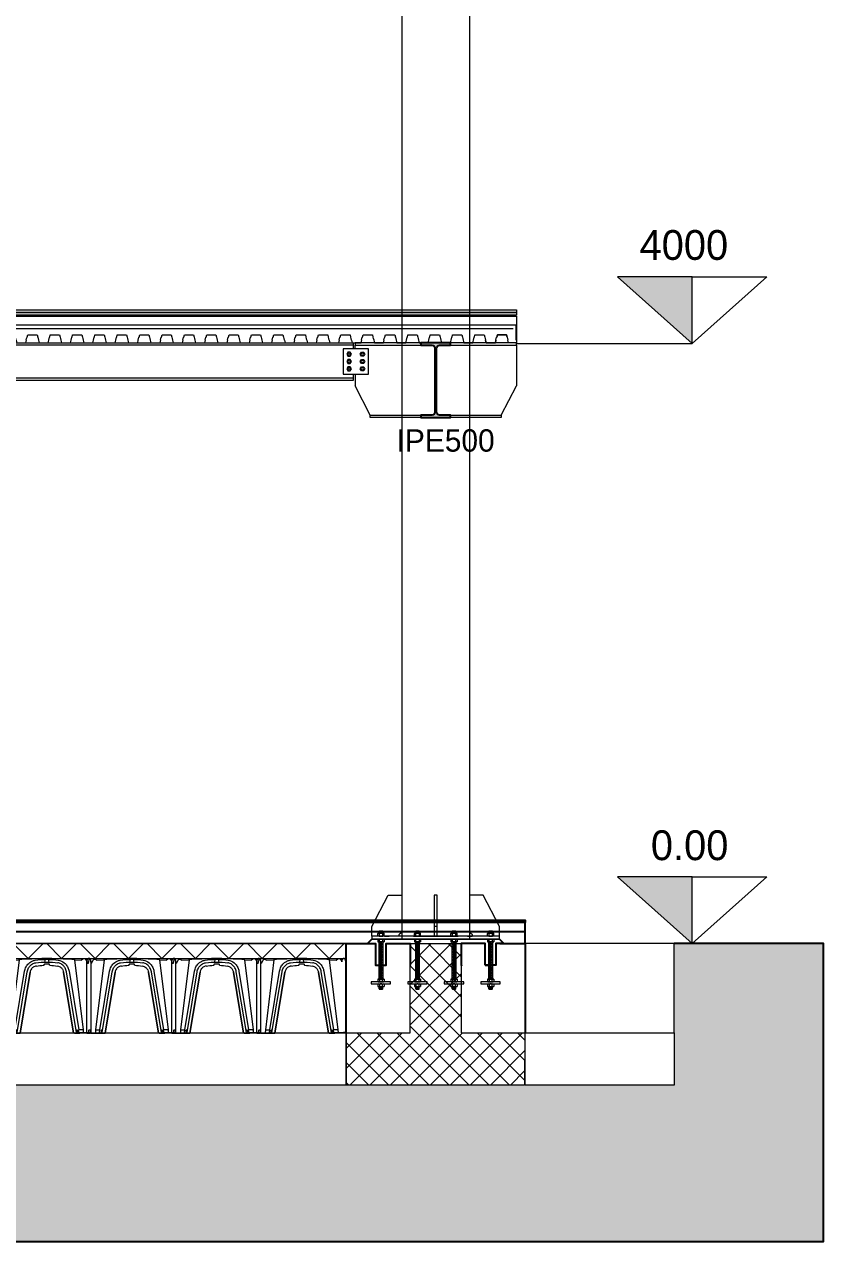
# Model space of a CAD drawing. Header units: millimetres. Extents: x -6949 to 549764, y -83146 to 127128.
# Drawn here: x 300364 to 305728, y 60513 to 68681 of the extents above; entities that cross this region are included whole.
import ezdxf

# ---------------------------------------------------------------- set-up
doc = ezdxf.new("R2010")
doc.units = ezdxf.units.MM
for name, color, linetype, lineweight in [('armatura', 1, 'Continuous', 15), ('bulloni', 5, 'Continuous', 9), ('fonda', 7, 'Continuous', 18), ('iglù', 252, 'Continuous', 9), ('Layer4', 7, 'Continuous', 15), ('piastra', 6, 'Continuous', 18), ('S-BEAM', 5, 'Continuous', 18), ('S-COLS', 7, 'Continuous', 18), ('S-FSTN', 7, 'Continuous', 18), ('S20', 7, 'Continuous', 25), ('SEZIONI acciaio - Steel sections', 7, 'Continuous', 25), ('solaio2', 7, 'Continuous', 9)]:
    doc.layers.add(name, color=color, linetype=linetype, lineweight=lineweight)
doc.layers.add('quote', color=7, linetype='Continuous', lineweight=5, true_color=0x383838)
doc.styles.get("Standard").update_dxf_attribs({"font": ''})
doc.styles.get('Standard').set_extended_font_data('Bahnschrift Light')

# ---------------------------------------------------------------- blocks, each defined once
blk = doc.blocks.new('*U422')
at = {"layer": 'bulloni'}
for p, q in [((-8.7, -0.3), (8.7, 0.7)), ((-6.7, 6.9), (6.7, 6.2)), ((-6.7, 3.2), (6.7, 3.9)), ((-8.7, -6.9), (8.7, -6)), ((-6.7, -3.5), (6.7, -2.8))]:
    blk.add_line(p, q, dxfattribs=at)
blk = doc.blocks.new('*U423')
at = {"color": 0, "linetype": 'ByBlock', "lineweight": -2, "transparency": 16777216}
for p in [(0, 227.5), (0, 210), (0, 192.5), (0, 175), (0, 157.5), (0, 140), (0, 122.5), (0, 105), (0, 87.5), (0, 70), (0, 52.5), (0, 35), (0, 17.5), (0, 0)]:
    blk.add_blockref('*U422', p, dxfattribs=at)
blk = doc.blocks.new('*U444')
at = {"layer": 'bulloni'}
for p, q in [((-8.7, -0.3), (8.7, 0.7)), ((-6.7, 6.9), (6.7, 6.2)), ((-6.7, 3.2), (6.7, 3.9)), ((-8.7, -6.9), (8.7, -6)), ((-6.7, -3.5), (6.7, -2.8))]:
    blk.add_line(p, q, dxfattribs=at)
blk = doc.blocks.new('*U417')
at = {"color": 0, "linetype": 'ByBlock', "lineweight": -2, "transparency": 16777216}
for p in [(0, 227.5), (0, 210), (0, 192.5), (0, 175), (0, 157.5), (0, 140), (0, 122.5), (0, 105), (0, 87.5), (0, 70), (0, 52.5), (0, 35), (0, 17.5), (0, 0)]:
    blk.add_blockref('*U444', p, dxfattribs=at)
blk = doc.blocks.new('*U418')
at = {"layer": 'bulloni'}
for p, q in [((-8.7, -0.3), (8.7, 0.7)), ((-6.7, 6.9), (6.7, 6.2)), ((-6.7, 3.2), (6.7, 3.9)), ((-8.7, -6.9), (8.7, -6)), ((-6.7, -3.5), (6.7, -2.8))]:
    blk.add_line(p, q, dxfattribs=at)
blk = doc.blocks.new('*U419')
at = {"color": 0, "linetype": 'ByBlock', "lineweight": -2, "transparency": 16777216}
for p in [(0, 227.5), (0, 210), (0, 192.5), (0, 175), (0, 157.5), (0, 140), (0, 122.5), (0, 105), (0, 87.5), (0, 70), (0, 52.5), (0, 35), (0, 17.5), (0, 0)]:
    blk.add_blockref('*U418', p, dxfattribs=at)
blk = doc.blocks.new('*U420')
at = {"layer": 'bulloni'}
for p, q in [((-8.7, -0.3), (8.7, 0.7)), ((-6.7, 6.9), (6.7, 6.2)), ((-6.7, 3.2), (6.7, 3.9)), ((-8.7, -6.9), (8.7, -6)), ((-6.7, -3.5), (6.7, -2.8))]:
    blk.add_line(p, q, dxfattribs=at)
blk = doc.blocks.new('*U421')
at = {"color": 0, "linetype": 'ByBlock', "lineweight": -2, "transparency": 16777216}
for p in [(0, 227.5), (0, 210), (0, 192.5), (0, 175), (0, 157.5), (0, 140), (0, 122.5), (0, 105), (0, 87.5), (0, 70), (0, 52.5), (0, 35), (0, 17.5), (0, 0)]:
    blk.add_blockref('*U420', p, dxfattribs=at)
blk = doc.blocks.new('*U434')
at = {"layer": 'bulloni'}
blk.add_lwpolyline([(-15.6, 0), (-7.8, -13.5), (7.8, -13.5), (15.6, 0), (7.8, 13.5), (-7.8, 13.5)], close=True, dxfattribs=at)
for radius in [9, 7.88]:
    blk.add_circle((0, 0), radius, dxfattribs=at)
blk = doc.blocks.new('*U435')
at = {"color": 0, "linetype": 'ByBlock', "lineweight": -2, "transparency": 16777216}
for p in [(0, 0), (0, -50), (0, -100)]:
    blk.add_blockref('*U434', p, dxfattribs=at)
blk = doc.blocks.new('*U432')
at = {"layer": 'bulloni'}
blk.add_lwpolyline([(-15.6, 0), (-7.8, -13.5), (7.8, -13.5), (15.6, 0), (7.8, 13.5), (-7.8, 13.5)], close=True, dxfattribs=at)
for radius in [9, 7.88]:
    blk.add_circle((0, 0), radius, dxfattribs=at)
blk = doc.blocks.new('*U433')
at = {"color": 0, "linetype": 'ByBlock', "lineweight": -2, "transparency": 16777216}
for p in [(0, 0), (0, -50), (0, -100)]:
    blk.add_blockref('*U432', p, dxfattribs=at)
blk = doc.blocks.new('solido h 50')
at = {"linetype": 'Continuous'}
for p, q in [((107.6, 927.3), (108.9, 933.3)), ((110.2, 934.3), (113.1, 934.3)), ((115.6, 928.1), (114.5, 933.3)), ((117.8, 931.5), (115.8, 928.1)), ((140.9, 931.9), (123.5, 790.9)), ((126.8, 930.8), (126.5, 931.3)), ((140.8, 931.6), (126.8, 930.8)), ((140.9, 931.9), (140.9, 931.9)), ((140.9, 931.9), (140.9, 931.9)), ((140.9, 931.9), (140.9, 931.9)), ((140.9, 931.9), (140.9, 931.9)), ((141.6, 932.6), (141.6, 932.6)), ((150.4, 933.4), (150.3, 933.4)), ((174.8, 934.2), (174.6, 934.2)), ((177, 934.2), (174.7, 934.2)), ((176.1, 934.2), (174.8, 934.2)), ((177, 934.2), (176.1, 934.2)), ((177.3, 934.2), (177, 934.2)), ((177.3, 934.2), (177.3, 934.2)), ((177.3, 934.2), (177.3, 934.2)), ((177.9, 934.2), (177.3, 934.2)), ((177.9, 934.2), (177.3, 934.2)), ((177.9, 934.2), (177.9, 934.2)), ((179, 934.2), (177.9, 934.2)), ((206.9, 934.3), (186.3, 934.3)), ((186.3, 934.3), (206.9, 934.3)), ((191.9, 927.2), (193, 932.3)), ((200, 934.3), (193.2, 934.3)), ((193.2, 934.3), (193.2, 934.3)), ((199.3, 933), (193.9, 933)), ((200, 934.3), (200, 934.3)), ((200.1, 932.3), (201.2, 927.2)), ((242.8, 933.4), (242.8, 933.4)), ((251.6, 932.6), (251.6, 932.6)), ((252.3, 931.9), (252.3, 931.9)), ((252.3, 931.9), (252.3, 931.9)), ((252.3, 931.9), (252.3, 931.9)), ((252.3, 931.9), (252.3, 931.9)), ((252.3, 931.9), (269.6, 790.9)), ((267.8, 930.7), (252.3, 931.6)), ((278, 924.7), (279.6, 932.3)), ((280.5, 933), (281.9, 933)), ((282.8, 932.3), (284.5, 924.3)), ((107.6, 927.3), (107.6, 927.3)), ((107.6, 927.2), (107.6, 927.3)), ((107.6, 927.2), (107.6, 927.2)), ((107.6, 925.6), (107.6, 927.2)), ((107.6, 785.4), (107.6, 907.8)), ((151.9, 908.6), (132.4, 790.9)), ((136.8, 785.3), (157.1, 907.8)), ((163, 906.8), (142.7, 784.3)), ((142.7, 784.3), (163, 906.8)), ((151.9, 908.6), (151.9, 908.6)), ((163, 906.8), (163, 906.8)), ((163, 906.8), (163, 906.8)), ((190.6, 920.7), (190.6, 920.7)), ((190.6, 920.7), (190.7, 920.7)), ((190.6, 920.7), (190.7, 920.7)), ((190.6, 920.7), (190.6, 920.7)), ((191.4, 921.8), (191.3, 921.3)), ((191.3, 921.3), (191.3, 921.3)), ((191.3, 921.3), (191.3, 921.3)), ((191.6, 922.7), (191.4, 921.9)), ((191.4, 921.9), (191.4, 921.8)), ((191.6, 922.9), (191.6, 922.9)), ((191.6, 922.9), (191.6, 922.7)), ((191.6, 922.9), (191.6, 922.9)), ((192.2, 923.6), (192.2, 923.6)), ((201.5, 922.9), (201.5, 922.9)), ((201.6, 922.7), (201.5, 922.9)), ((201.5, 922.9), (201.5, 922.9)), ((201.7, 921.9), (201.6, 922.7)), ((201.8, 921.6), (201.7, 921.9)), ((201.9, 921.3), (201.8, 921.6)), ((201.9, 921.3), (201.9, 921.3)), ((201.9, 921.3), (201.9, 921.3)), ((202.5, 920.7), (202.6, 920.7)), ((202.6, 920.7), (202.9, 920.7)), ((202.9, 920.7), (202.6, 920.7)), ((230.2, 906.8), (230.2, 906.8)), ((250.4, 784.3), (230.2, 906.8)), ((230.2, 906.8), (230.2, 906.8)), ((230.2, 906.8), (250.4, 784.3)), ((256.3, 785.3), (236, 907.8)), ((241.2, 908.6), (241.2, 908.6)), ((260.7, 790.9), (241.2, 908.6)), ((277.7, 924.7), (274.2, 930.9)), ((277.7, 924.7), (277.7, 924.7)), ((278, 924.7), (278, 924.7)), ((278, 924.7), (278, 924.7)), ((278, 924.7), (278, 924.7)), ((284.5, 924.3), (284.5, 924.4)), ((284.5, 924.4), (284.5, 924.4)), ((286.3, 927.1), (284.7, 924.3)), ((284.8, 924.3), (284.7, 924.3)), ((287.1, 927.3), (286.6, 927.3)), ((287.1, 927.3), (287.1, 927.3)), ((287.1, 784.3), (287.1, 927.3)), ((107.6, 785.4), (108.2, 785.4)), ((107.6, 784.9), (107.6, 785.4)), ((108.2, 784.9), (107.6, 784.9)), ((107.6, 784.9), (107.6, 784.9)), ((108.2, 785.4), (108.6, 785.4)), ((108.5, 784.9), (108.2, 784.9)), ((108.5, 784.9), (109.7, 784.9)), ((109.8, 785.4), (108.6, 785.4)), ((112.7, 784.9), (109.7, 784.9)), ((109.8, 785.4), (112.2, 785.4)), ((113.5, 785.4), (112.2, 785.4)), ((113.9, 784.9), (112.7, 784.9)), ((112.8, 784.3), (112.7, 784.9)), ((112.8, 784.3), (114, 784.3)), ((114, 785.4), (113.5, 785.4)), ((113.9, 784.9), (130.1, 784.9)), ((114, 784.3), (113.9, 784.9)), ((123.5, 785.4), (114, 785.4)), ((114, 784.3), (130.1, 784.3)), ((123.5, 790.9), (123.4, 784.9)), ((124.4, 790.9), (123.5, 790.9)), ((124.4, 790.9), (132.5, 790.9)), ((130.1, 784.9), (136.4, 784.9)), ((136.8, 784.3), (130.1, 784.3)), ((131.5, 785.3), (132.5, 790.9)), ((135.3, 790.1), (134.9, 785)), ((137.3, 790.9), (136.2, 790.9)), ((136.8, 785.1), (136.8, 784.3)), ((141.1, 784.3), (136.8, 784.3)), ((141.1, 784.3), (142.7, 784.3)), ((252.1, 784.3), (250.4, 784.3)), ((256.5, 784.3), (252.1, 784.3)), ((255.9, 790.9), (256.9, 790.9)), ((256.3, 785.3), (256.4, 784.9)), ((256.8, 784.9), (256.4, 784.9)), ((256.4, 784.9), (256.5, 784.3)), ((256.5, 784.3), (256.9, 784.3)), ((287.1, 784.9), (256.8, 784.9)), ((256.8, 784.9), (256.8, 784.9)), ((256.9, 784.3), (256.9, 784.3)), ((263.1, 784.3), (256.9, 784.3)), ((258.3, 785), (257.8, 790.1)), ((268.7, 790.9), (260.7, 790.9)), ((261.6, 785.3), (260.7, 790.9)), ((279.3, 784.3), (263.1, 784.3)), ((268.7, 790.9), (269.6, 790.9)), ((269.6, 790.9), (269.7, 784.9)), ((279.3, 784.3), (280.5, 784.3)), ((279.9, 790.1), (279.5, 785)), ((286.7, 784.3), (280.5, 784.3)), ((281.8, 790.9), (280.8, 790.9)), ((283.2, 785), (282.7, 790.1)), ((287.1, 784.3), (286.7, 784.3))]:
    blk.add_line(p, q, dxfattribs=at)
for points in [[(173.4, 931, 0.136663), (161.4, 925.6, 0.075513), (156.2, 919.8, 0.069948), (152.9, 912.6, 0.0344), (151.9, 908.6)], [(157.1, 907.8, -0.089518), (159.9, 915.6, -0.08462), (164.5, 921.1, -0.102034), (171.3, 925, -0.039458), (174.2, 925.6)], [(175.1, 919.3, 0.133193), (168.5, 916.4, 0.106303), (164.5, 911.4, 0.076859), (163, 906.8)], [(191.6, 922.9, -0.162784), (192, 923.5, -0.095787), (192.2, 923.6)], [(201, 923.6, -0.128744), (201.2, 923.4, -0.135765), (201.5, 922.9)], [(218, 919.3, -0.115244), (223.8, 917, -0.089496), (227.6, 913.3, -0.111107), (230.2, 906.8)], [(236, 907.8, 0.089518), (233.3, 915.6, 0.08462), (228.7, 921.1, 0.102034), (221.9, 925, 0.039458), (219, 925.6)], [(241.2, 908.6, 0.07966), (238.3, 917.5, 0.08148), (233.1, 924.4, 0.113923), (223.6, 930.1, 0.040821), (219.8, 931)]]:
    blk.add_lwpolyline(points, format="xyb", dxfattribs=at)
for centre, radius, start, end in [((110.2, 933), 1.35, 90, 168), ((113.1, 933), 1.35, 12, 90), ((122.1, 929.1), 4.95, 27, 150), ((141.6, 931.9), 0.75, 91.9179, 173.9883), ((141.6, 931.8), 0.75, 91.9181, 173.9882), ((167.2, 680.5), 253.4, 91.6199, 95.8125), ((188.6, 116.1), 818.2, 90.9842, 92.0008), ((196.6, 773.8), 158.8, 91.2231, 98.3969), ((196.6, -692.2), 1626.5, 90.3633, 90.6196), ((186.3, 932.8), 1.5, 90, 90.3633), ((193.2, 933), 1.35, 90, 98.8655), ((193.9, 932.1), 0.9, 90, 168), ((199.3, 932.1), 0.9, 12, 90), ((200, 933), 1.35, 81.1345, 90), ((196.6, 773.8), 158.8, 81.6031, 88.7768), ((203.8, 90.8), 843.5, 88.01, 89.7898), ((225.9, 680.5), 253.4, 84.1906, 88.3832), ((251.6, 931.9), 0.75, 6.0149, 88.0851), ((251.6, 931.9), 0.75, 6.0148, 88.0852), ((271, 929.1), 3.6, 30, 152.9143), ((280.5, 932.1), 0.9, 90, 168), ((281.9, 932.1), 0.9, 12, 90), ((-10694, 899.6), 10801.6, 0.04323, 0.13798), ((108.2, 906.6), 1.17, 78.7223, 91.1428), ((115.7, 928.1), 0.159, 213.856, 328.0392), ((196.6, 773.8), 153.4, 89.9999, 98.3968), ((196.6, 773.8), 147, 92.3342, 98.3969), ((196.6, 773.8), 147, 92.3339, 98.3969), ((190.6, 921.5), 0.75, 276.8301, 347.6969), ((190.6, 921.5), 0.75, 276.7973, 347.7432), ((196.3, 767.4), 156.2, 89.9081, 91.5201), ((196.6, 773.8), 153.4, 81.6032, 90.0001), ((196.8, 763.3), 160.4, 88.5128, 90.0819), ((202.6, 921.5), 0.75, 192.2309, 262.2068), ((202.6, 921.5), 0.751, 192.2044, 262.2384), ((196.6, 773.8), 147, 81.6031, 87.5469), ((196.6, 773.8), 147, 81.6031, 87.5469), ((277.8, 924.8), 0.15, 213.9796, 339.3171), ((284.6, 924.4), 0.15, 200.4704, 330.0115), ((284.6, 924.4), 0.15, 192.0138, 329.9989), ((286.6, 927), 0.3, 90.0075, 149.9931), ((131.1, 785.3), 0.452, 269.7718, 350.4703), ((134.8, 785), 0.15, 270, 355), ((136.2, 790), 0.9, 90, 175), ((136.4, 785.3), 0.45, 270, 324.2654), ((136.4, 785.3), 0.45, 324.2654, 350.6), ((137.3, 790), 0.9, 56.716, 90), ((255.9, 790), 0.9, 90, 123.284), ((256.9, 790), 0.9, 5, 90), ((258.4, 785), 0.15, 185, 270), ((262.1, 785.3), 0.452, 189.5297, 270.2282), ((279.3, 785), 0.15, 270, 355), ((280.8, 790), 0.9, 90, 175), ((281.8, 790), 0.9, 5, 90), ((283.3, 785), 0.15, 185, 270)]:
    blk.add_arc(centre, radius, start, end, dxfattribs=at)
blk = doc.blocks.new('*U485')
at = {"layer": 'iglù', "linetype": 'Continuous', "xscale": -3.333639676299367, "yscale": 3.333639676299367, "zscale": 3.333639676299367}
blk.add_blockref('solido h 50', (658, -2864.7), dxfattribs=at)
blk = doc.blocks.new('*U486')
at = {"layer": 'S-BEAM', "color": 0, "linetype": 'ByBlock', "lineweight": -2, "transparency": 16777216}
for p in [(0, 0), (570, 0), (1140, 0), (1710, 0), (2280, 0), (2850, 0), (3420, 0), (3990, 0), (4560, 0), (5130, 0), (5700, 0)]:
    blk.add_blockref('*U485', p, dxfattribs=at)
blk = doc.blocks.new('*U487')
at = {"layer": 'Layer4'}
for points in [[(-109.7, 11.3), (-105.8, 27.5), (-44.2, 27.5), (-40.3, 11.3)], [(-35.1, -10), (-33.5, -8.6), (-35.8, 1.1), (-38.2, 10.8), (-40.3, 11.3)], [(35.1, -10), (33.5, -8.6), (35.8, 1.1), (38.2, 10.8), (40.3, 11.3)], [(40.3, 11.3), (44.2, 27.5), (105.8, 27.5), (109.7, 11.3)], [(-35.1, -10), (-30.7, -27.5), (30.7, -27.5), (35.1, -10)]]:
    blk.add_lwpolyline(points, dxfattribs=at)
blk = doc.blocks.new('*U488')
at = {"layer": 'fonda', "color": 0, "linetype": 'ByBlock', "lineweight": -2, "transparency": 16777216}
for p in [(34500, 0), (34650, 0), (34800, 0), (34950, 0), (35100, 0), (35250, 0), (35400, 0), (35550, 0), (35700, 0), (35850, 0), (36000, 0), (36150, 0), (36300, 0), (36450, 0), (36600, 0), (36750, 0), (36900, 0), (37050, 0), (37200, 0), (37350, 0), (37500, 0), (37650, 0)]:
    blk.add_blockref('*U487', p, dxfattribs=at)
blk = doc.blocks.new('*U1689')
at = {"layer": 'quote', "true_color": 0xc7c8ca}
h = blk.add_hatch(color=9, dxfattribs=at)
h.dxf.hatch_style = 1
h.paths.add_polyline_path([(100, 500), (38.5, 500), (-100, 500), (-100, 484), (-26.1, 484, -0.414214), (-5.1, 463), (-5.1, 37, -0.414214), (-26.1, 16), (-100, 16), (-100, 0), (100, 0), (100, 16), (26.1, 16, -0.414214), (5.1, 37), (5.1, 463, -0.414214), (26.1, 484), (100, 484)])
blk = doc.blocks.new('*U1690')
at = {"layer": 'quote', "color": 0, "linetype": 'ByBlock', "lineweight": -2, "transparency": 16777216}
blk.add_blockref('*U1689', (37500, -8000), dxfattribs=at)

msp = doc.modelspace()

# ---------------------------------------------------------------- hatches: boundary and pattern name
h = msp.add_hatch()
h.set_pattern_fill('EARTH', color=23, scale=41, angle=57)
h.set_pattern_definition([(57, (49914.32, -0.46), (-76.5511, 360.14466), [260.35, -260.35]), (57, (49832.44, 52.71), (-76.5511, 360.14466), [260.35, -260.35]), (57, (49750.56, 105.9), (-76.5511, 360.14466), [260.35, -260.35]), (147, (49741, 150.9), (-360.14466, -76.5511), [260.35, -260.35]), (147, (49794.17, 232.79), (-360.14466, -76.5511), [260.35, -260.35]), (147, (49847.34, 314.67), (-360.14466, -76.5511), [260.35, -260.35])])
h.paths.add_polyline_path([(305727.8, 62512.5), (304724.8, 62512.5), (304724.8, 61563), (264024.8, 61563), (264024.8, 62513), (263024.8, 62513), (263024.8, 60513), (301224.8, 60513), (305727.8, 60513)])
at = {"layer": 'fonda'}
h = msp.add_hatch(dxfattribs=at)
h.set_pattern_fill('ANSI37', color=256, scale=30)
h.paths.add_polyline_path([(302953.9, 61913.5), (302524.8, 61913.5), (302524.8, 61913), (302524.8, 61563.4), (303720.9, 61563.4), (303721.9, 61913.3), (303295.7, 61914.4), (303295.7, 62512.9), (302953.9, 62512.9)])
at = {"layer": 'quote', "true_color": 0xc7c8ca}
h = msp.add_hatch(color=9, dxfattribs=at)
h.dxf.hatch_style = 1
h.paths.add_polyline_path([(304845.6, 66987.5), (304345.6, 66987.5), (304845.6, 66540.2)])
h = msp.add_hatch(color=9, dxfattribs=at)
h.dxf.hatch_style = 1
h.paths.add_polyline_path([(304845.6, 62959.8), (304345.6, 62959.8), (304845.6, 62512.5)])
at = {"layer": 'S-BEAM', "true_color": 0xc7c8ca}
h = msp.add_hatch(dxfattribs=at)
h.set_pattern_fill('ANSI37', color=9, scale=50)
h.paths.add_polyline_path([(302523.3, 62512.9), (296223.3, 62512.8), (296223.3, 62412.8), (302523.3, 62412.9)])

# ---------------------------------------------------------------- linework, layer by layer
at = {"color": 0, "lineweight": 9}
for points in [[(265083.8, 66764.8), (303665.8, 66764.8), (303665.8, 66748.4), (265083.8, 66748.4)], [(265083.8, 66748.4), (303665.8, 66748.4), (303665.8, 66728.4), (265083.8, 66728.4)]]:
    msp.add_lwpolyline(points, close=True, dxfattribs=at)
msp.add_lwpolyline([(265083.8, 66663.4), (265083.8, 66723.4), (303665.8, 66723.4), (303665.8, 66663.4), (265083.8, 66663.4)], dxfattribs=at)
for points in [[(303665.8, 66561), (303665.8, 66663.4)], [(303724.8, 62513), (303724.8, 62669.8)], [(265024.8, 62513.4), (265024.8, 62593.4), (303724.8, 62593.4)], [(264024.8, 62513), (263024.8, 62513), (263024.8, 60513), (301224.8, 60513), (305727.8, 60513), (305727.8, 62512.5), (304724.8, 62512.5)], [(302524.8, 61913.5), (302524.8, 62513), (302694.8, 62513)], [(302770.1, 62369), (302792.8, 62369), (302792.8, 62513)], [(303554.8, 62513), (303724.8, 62513), (303724.4, 61913.3)]]:
    msp.add_lwpolyline(points)
msp.add_lwpolyline([(265024.8, 62669.8), (303724.8, 62669.8), (303724.8, 62653.4), (265024.8, 62653.4)], close=True)
at = {"layer": 'armatura'}
msp.add_lwpolyline([(265113.8, 66640.4), (303644.1, 66640.4)], dxfattribs=at)
at = {"layer": 'bulloni'}
for p, q in [((302738.6, 62583), (302736.1, 62581.3)), ((302736.1, 62565.6), (302736.1, 62581.3)), ((302738.6, 62583), (302775.2, 62583)), ((302744.9, 62598.3), (302746.2, 62599.6)), ((302744.9, 62598.3), (302744.9, 62583)), ((302744.9, 62598.3), (302768.9, 62598.3)), ((302746.2, 62599.6), (302767.6, 62599.6)), ((302746.5, 62565.6), (302746.5, 62581.3)), ((302765.6, 62592.2), (302748.2, 62591.2)), ((302765.6, 62585.5), (302748.2, 62584.6)), ((302763.6, 62595.4), (302750.2, 62594.7)), ((302763.6, 62588.7), (302750.2, 62588)), ((302767.3, 62581.3), (302767.3, 62565.6)), ((302767.6, 62599.6), (302768.9, 62598.3)), ((302768.9, 62598.3), (302768.9, 62583)), ((302775.2, 62583), (302777.7, 62581.3)), ((302777.7, 62565.6), (302777.7, 62581.3)), ((302983.9, 62583), (302981.4, 62581.3)), ((302981.4, 62565.6), (302981.4, 62581.3)), ((302983.9, 62583), (303020.5, 62583)), ((302990.2, 62598.3), (302991.5, 62599.6)), ((302990.2, 62598.3), (302990.2, 62583)), ((302990.2, 62598.3), (303014.2, 62598.3)), ((302991.5, 62599.6), (303012.9, 62599.6)), ((302991.8, 62565.6), (302991.8, 62581.3)), ((303010.9, 62592.2), (302993.5, 62591.2)), ((303010.9, 62585.5), (302993.5, 62584.6)), ((303008.9, 62595.4), (302995.5, 62594.7)), ((303008.9, 62588.7), (302995.5, 62588)), ((303012.6, 62581.3), (303012.6, 62565.6)), ((303012.9, 62599.6), (303014.2, 62598.3)), ((303014.2, 62598.3), (303014.2, 62583)), ((303020.5, 62583), (303023, 62581.3)), ((303023, 62565.6), (303023, 62581.3)), ((303229.2, 62583), (303226.7, 62581.3)), ((303226.7, 62565.6), (303226.7, 62581.3)), ((303229.2, 62583), (303265.8, 62583)), ((303235.5, 62598.3), (303236.8, 62599.6)), ((303235.5, 62598.3), (303235.5, 62583)), ((303235.5, 62598.3), (303259.5, 62598.3)), ((303236.8, 62599.6), (303258.2, 62599.6)), ((303237.1, 62565.6), (303237.1, 62581.3)), ((303256.2, 62592.2), (303238.8, 62591.2)), ((303256.2, 62585.5), (303238.8, 62584.6)), ((303254.2, 62595.4), (303240.8, 62594.7)), ((303254.2, 62588.7), (303240.8, 62588)), ((303257.9, 62581.3), (303257.9, 62565.6)), ((303258.2, 62599.6), (303259.5, 62598.3)), ((303259.5, 62598.3), (303259.5, 62583)), ((303265.8, 62583), (303268.3, 62581.3)), ((303268.3, 62565.6), (303268.3, 62581.3)), ((303474.5, 62583), (303472, 62581.3)), ((303472, 62565.6), (303472, 62581.3)), ((303474.5, 62583), (303511.1, 62583)), ((303480.8, 62598.3), (303482.1, 62599.6)), ((303480.8, 62598.3), (303480.8, 62583)), ((303480.8, 62598.3), (303504.8, 62598.3)), ((303482.1, 62599.6), (303503.5, 62599.6)), ((303482.4, 62565.6), (303482.4, 62581.3)), ((303501.5, 62592.2), (303484.1, 62591.2)), ((303501.5, 62585.5), (303484.1, 62584.6)), ((303499.5, 62595.4), (303486.1, 62594.7)), ((303499.5, 62588.7), (303486.1, 62588)), ((303503.2, 62581.3), (303503.2, 62565.6)), ((303503.5, 62599.6), (303504.8, 62598.3)), ((303504.8, 62598.3), (303504.8, 62583)), ((303511.1, 62583), (303513.6, 62581.3)), ((303513.6, 62565.6), (303513.6, 62581.3)), ((302738.6, 62564), (302736.1, 62565.6)), ((302738.6, 62543), (302736.1, 62541.3)), ((302736.1, 62541.3), (302736.1, 62525.6)), ((302738.6, 62524), (302736.1, 62525.6)), ((302738.6, 62564), (302775.2, 62564)), ((302775.2, 62543), (302738.6, 62543)), ((302775.2, 62524), (302738.6, 62524)), ((302744.9, 62563), (302768.9, 62563)), ((302744.9, 62275), (302744.9, 62524)), ((302746.5, 62525.6), (302746.5, 62541.3)), ((302767.3, 62541.3), (302767.3, 62525.6)), ((302768.9, 62524), (302768.9, 62275)), ((302775.2, 62564), (302777.7, 62565.6)), ((302775.2, 62543), (302777.7, 62541.3)), ((302775.2, 62524), (302777.7, 62525.6)), ((302777.7, 62541.3), (302777.7, 62525.6)), ((302983.9, 62564), (302981.4, 62565.6)), ((302983.9, 62543), (302981.4, 62541.3)), ((302981.4, 62541.3), (302981.4, 62525.6)), ((302983.9, 62524), (302981.4, 62525.6)), ((302983.9, 62564), (303020.5, 62564)), ((303020.5, 62543), (302983.9, 62543)), ((303020.5, 62524), (302983.9, 62524)), ((302990.2, 62563), (303014.2, 62563)), ((302990.2, 62275), (302990.2, 62524)), ((302991.8, 62525.6), (302991.8, 62541.3)), ((303012.6, 62541.3), (303012.6, 62525.6)), ((303014.2, 62524), (303014.2, 62275)), ((303020.5, 62564), (303023, 62565.6)), ((303020.5, 62543), (303023, 62541.3)), ((303020.5, 62524), (303023, 62525.6)), ((303023, 62541.3), (303023, 62525.6)), ((303229.2, 62564), (303226.7, 62565.6)), ((303229.2, 62543), (303226.7, 62541.3)), ((303226.7, 62541.3), (303226.7, 62525.6)), ((303229.2, 62524), (303226.7, 62525.6)), ((303229.2, 62564), (303265.8, 62564)), ((303265.8, 62543), (303229.2, 62543)), ((303265.8, 62524), (303229.2, 62524)), ((303235.5, 62563), (303259.5, 62563)), ((303235.5, 62275), (303235.5, 62524)), ((303237.1, 62525.6), (303237.1, 62541.3)), ((303257.9, 62541.3), (303257.9, 62525.6)), ((303259.5, 62524), (303259.5, 62275)), ((303265.8, 62564), (303268.3, 62565.6)), ((303265.8, 62543), (303268.3, 62541.3)), ((303265.8, 62524), (303268.3, 62525.6)), ((303268.3, 62541.3), (303268.3, 62525.6)), ((303474.5, 62564), (303472, 62565.6)), ((303474.5, 62543), (303472, 62541.3)), ((303472, 62541.3), (303472, 62525.6)), ((303474.5, 62524), (303472, 62525.6)), ((303474.5, 62564), (303511.1, 62564)), ((303511.1, 62543), (303474.5, 62543)), ((303511.1, 62524), (303474.5, 62524)), ((303480.8, 62563), (303504.8, 62563)), ((303480.8, 62275), (303480.8, 62524)), ((303482.4, 62525.6), (303482.4, 62541.3)), ((303503.2, 62541.3), (303503.2, 62525.6)), ((303504.8, 62524), (303504.8, 62275)), ((303511.1, 62564), (303513.6, 62565.6)), ((303511.1, 62543), (303513.6, 62541.3)), ((303511.1, 62524), (303513.6, 62525.6)), ((303513.6, 62541.3), (303513.6, 62525.6)), ((302738.6, 62275), (302736.1, 62273.3)), ((302736.1, 62273.3), (302736.1, 62257.6)), ((302738.6, 62256), (302736.1, 62257.6)), ((302738.6, 62243), (302736.1, 62241.3)), ((302736.1, 62241.3), (302736.1, 62225.6)), ((302738.6, 62275), (302775.2, 62275)), ((302738.6, 62256), (302775.2, 62256)), ((302738.6, 62243), (302775.2, 62243)), ((302746.5, 62273.3), (302746.5, 62257.6)), ((302746.5, 62241.3), (302746.5, 62225.6)), ((302767.3, 62257.6), (302767.3, 62273.3)), ((302767.3, 62225.6), (302767.3, 62241.3)), ((302775.2, 62275), (302777.7, 62273.3)), ((302775.2, 62256), (302777.7, 62257.6)), ((302775.2, 62243), (302777.7, 62241.3)), ((302777.7, 62273.3), (302777.7, 62257.6)), ((302777.7, 62241.3), (302777.7, 62225.6)), ((302983.9, 62275), (302981.4, 62273.3)), ((302981.4, 62273.3), (302981.4, 62257.6)), ((302983.9, 62256), (302981.4, 62257.6)), ((302983.9, 62243), (302981.4, 62241.3)), ((302981.4, 62241.3), (302981.4, 62225.6)), ((302983.9, 62275), (303020.5, 62275)), ((302983.9, 62256), (303020.5, 62256)), ((302983.9, 62243), (303020.5, 62243)), ((302991.8, 62273.3), (302991.8, 62257.6)), ((302991.8, 62241.3), (302991.8, 62225.6)), ((303012.6, 62257.6), (303012.6, 62273.3)), ((303012.6, 62225.6), (303012.6, 62241.3)), ((303020.5, 62275), (303023, 62273.3)), ((303020.5, 62256), (303023, 62257.6)), ((303020.5, 62243), (303023, 62241.3)), ((303023, 62273.3), (303023, 62257.6)), ((303023, 62241.3), (303023, 62225.6)), ((303229.2, 62275), (303226.7, 62273.3)), ((303226.7, 62273.3), (303226.7, 62257.6)), ((303229.2, 62256), (303226.7, 62257.6)), ((303229.2, 62243), (303226.7, 62241.3)), ((303226.7, 62241.3), (303226.7, 62225.6)), ((303229.2, 62275), (303265.8, 62275)), ((303229.2, 62256), (303265.8, 62256)), ((303229.2, 62243), (303265.8, 62243)), ((303237.1, 62273.3), (303237.1, 62257.6)), ((303237.1, 62241.3), (303237.1, 62225.6)), ((303257.9, 62257.6), (303257.9, 62273.3)), ((303257.9, 62225.6), (303257.9, 62241.3)), ((303265.8, 62275), (303268.3, 62273.3)), ((303265.8, 62256), (303268.3, 62257.6)), ((303265.8, 62243), (303268.3, 62241.3)), ((303268.3, 62273.3), (303268.3, 62257.6)), ((303268.3, 62241.3), (303268.3, 62225.6)), ((303474.5, 62275), (303472, 62273.3)), ((303472, 62273.3), (303472, 62257.6)), ((303474.5, 62256), (303472, 62257.6)), ((303474.5, 62243), (303472, 62241.3)), ((303472, 62241.3), (303472, 62225.6)), ((303474.5, 62275), (303511.1, 62275)), ((303474.5, 62256), (303511.1, 62256)), ((303474.5, 62243), (303511.1, 62243)), ((303482.4, 62273.3), (303482.4, 62257.6)), ((303482.4, 62241.3), (303482.4, 62225.6)), ((303503.2, 62257.6), (303503.2, 62273.3)), ((303503.2, 62225.6), (303503.2, 62241.3)), ((303511.1, 62275), (303513.6, 62273.3)), ((303511.1, 62256), (303513.6, 62257.6)), ((303511.1, 62243), (303513.6, 62241.3)), ((303513.6, 62273.3), (303513.6, 62257.6)), ((303513.6, 62241.3), (303513.6, 62225.6)), ((302738.6, 62224), (302736.1, 62225.6)), ((302738.6, 62224), (302775.2, 62224)), ((302744.9, 62208.6), (302744.9, 62224)), ((302744.9, 62208.6), (302746.2, 62207.3)), ((302744.9, 62208.6), (302768.9, 62208.6)), ((302746.2, 62207.3), (302767.6, 62207.3)), ((302765.6, 62221.4), (302748.2, 62222.4)), ((302765.6, 62214.7), (302748.2, 62215.7)), ((302763.6, 62218.2), (302750.2, 62218.9)), ((302763.6, 62211.5), (302750.2, 62212.3)), ((302767.6, 62207.3), (302768.9, 62208.6)), ((302768.9, 62208.6), (302768.9, 62224)), ((302775.2, 62224), (302777.7, 62225.6)), ((302983.9, 62224), (302981.4, 62225.6)), ((302983.9, 62224), (303020.5, 62224)), ((302990.2, 62208.6), (302990.2, 62224)), ((302990.2, 62208.6), (302991.5, 62207.3)), ((302990.2, 62208.6), (303014.2, 62208.6)), ((302991.5, 62207.3), (303012.9, 62207.3)), ((303010.9, 62221.4), (302993.5, 62222.4)), ((303010.9, 62214.7), (302993.5, 62215.7)), ((303008.9, 62218.2), (302995.5, 62218.9)), ((303008.9, 62211.5), (302995.5, 62212.3)), ((303012.9, 62207.3), (303014.2, 62208.6)), ((303014.2, 62208.6), (303014.2, 62224)), ((303020.5, 62224), (303023, 62225.6)), ((303229.2, 62224), (303226.7, 62225.6)), ((303229.2, 62224), (303265.8, 62224)), ((303235.5, 62208.6), (303235.5, 62224)), ((303235.5, 62208.6), (303236.8, 62207.3)), ((303235.5, 62208.6), (303259.5, 62208.6)), ((303236.8, 62207.3), (303258.2, 62207.3)), ((303256.2, 62221.4), (303238.8, 62222.4)), ((303256.2, 62214.7), (303238.8, 62215.7)), ((303254.2, 62218.2), (303240.8, 62218.9)), ((303254.2, 62211.5), (303240.8, 62212.3)), ((303258.2, 62207.3), (303259.5, 62208.6)), ((303259.5, 62208.6), (303259.5, 62224)), ((303265.8, 62224), (303268.3, 62225.6)), ((303474.5, 62224), (303472, 62225.6)), ((303474.5, 62224), (303511.1, 62224)), ((303480.8, 62208.6), (303480.8, 62224)), ((303480.8, 62208.6), (303482.1, 62207.3)), ((303480.8, 62208.6), (303504.8, 62208.6)), ((303482.1, 62207.3), (303503.5, 62207.3)), ((303501.5, 62221.4), (303484.1, 62222.4)), ((303501.5, 62214.7), (303484.1, 62215.7)), ((303499.5, 62218.2), (303486.1, 62218.9)), ((303499.5, 62211.5), (303486.1, 62212.3)), ((303503.5, 62207.3), (303504.8, 62208.6)), ((303504.8, 62208.6), (303504.8, 62224)), ((303511.1, 62224), (303513.6, 62225.6))]:
    msp.add_line(p, q, dxfattribs=at)
for points in [[(302821.9, 62256), (302691.9, 62256), (302691.9, 62243), (302821.9, 62243), (302821.9, 62256)], [(303067.2, 62256), (302937.2, 62256), (302937.2, 62243), (303067.2, 62243), (303067.2, 62256)], [(303312.5, 62256), (303182.5, 62256), (303182.5, 62243), (303312.5, 62243), (303312.5, 62256)], [(303557.8, 62256), (303427.8, 62256), (303427.8, 62243), (303557.8, 62243), (303557.8, 62256)]]:
    msp.add_lwpolyline(points, dxfattribs=at)
for centre, radius, start, end in [((302741.3, 62574.1), 8.9, 54.26215, 125.73785), ((302756.9, 62549.9), 33.1, 71.68582, 108.31418), ((302772.5, 62574.1), 8.9, 54.26215, 125.73785), ((302986.6, 62574.1), 8.9, 54.26215, 125.73785), ((303002.2, 62549.9), 33.1, 71.68582, 108.31418), ((303017.8, 62574.1), 8.9, 54.26215, 125.73785), ((303231.9, 62574.1), 8.9, 54.26215, 125.73785), ((303247.5, 62549.9), 33.1, 71.68582, 108.31418), ((303263.1, 62574.1), 8.9, 54.26215, 125.73785), ((303477.2, 62574.1), 8.9, 54.26215, 125.73785), ((303492.8, 62549.9), 33.1, 71.68582, 108.31418), ((303508.4, 62574.1), 8.9, 54.26215, 125.73785), ((302741.3, 62572.9), 8.9, 234.26215, 305.73785), ((302741.3, 62534.1), 8.9, 54.26215, 125.73785), ((302741.3, 62532.9), 8.9, 234.26215, 305.73785), ((302756.9, 62597), 33.1, 251.68582, 288.31418), ((302756.9, 62509.9), 33.1, 71.68582, 108.31418), ((302756.9, 62557), 33.1, 251.68582, 288.31418), ((302772.5, 62572.9), 8.9, 234.26215, 305.73785), ((302772.5, 62534.1), 8.9, 54.26215, 125.73785), ((302772.5, 62532.9), 8.9, 234.26215, 305.73785), ((302986.6, 62572.9), 8.9, 234.26215, 305.73785), ((302986.6, 62534.1), 8.9, 54.26215, 125.73785), ((302986.6, 62532.9), 8.9, 234.26215, 305.73785), ((303002.2, 62597), 33.1, 251.68582, 288.31418), ((303002.2, 62509.9), 33.1, 71.68582, 108.31418), ((303002.2, 62557), 33.1, 251.68582, 288.31418), ((303017.8, 62572.9), 8.9, 234.26215, 305.73785), ((303017.8, 62534.1), 8.9, 54.26215, 125.73785), ((303017.8, 62532.9), 8.9, 234.26215, 305.73785), ((303231.9, 62572.9), 8.9, 234.26215, 305.73785), ((303231.9, 62534.1), 8.9, 54.26215, 125.73785), ((303231.9, 62532.9), 8.9, 234.26215, 305.73785), ((303247.5, 62597), 33.1, 251.68582, 288.31418), ((303247.5, 62509.9), 33.1, 71.68582, 108.31418), ((303247.5, 62557), 33.1, 251.68582, 288.31418), ((303263.1, 62572.9), 8.9, 234.26215, 305.73785), ((303263.1, 62534.1), 8.9, 54.26215, 125.73785), ((303263.1, 62532.9), 8.9, 234.26215, 305.73785), ((303477.2, 62572.9), 8.9, 234.26215, 305.73785), ((303477.2, 62534.1), 8.9, 54.26215, 125.73785), ((303477.2, 62532.9), 8.9, 234.26215, 305.73785), ((303492.8, 62597), 33.1, 251.68582, 288.31418), ((303492.8, 62509.9), 33.1, 71.68582, 108.31418), ((303492.8, 62557), 33.1, 251.68582, 288.31418), ((303508.4, 62572.9), 8.9, 234.26215, 305.73785), ((303508.4, 62534.1), 8.9, 54.26215, 125.73785), ((303508.4, 62532.9), 8.9, 234.26215, 305.73785), ((302741.3, 62266.1), 8.9, 54.26215, 125.73785), ((302741.3, 62264.9), 8.9, 234.26215, 305.73785), ((302741.3, 62234.1), 8.9, 54.26215, 125.73785), ((302756.9, 62241.9), 33.1, 71.68582, 108.31418), ((302756.9, 62289), 33.1, 251.68582, 288.31418), ((302756.9, 62209.9), 33.1, 71.68582, 108.31418), ((302772.5, 62266.1), 8.9, 54.26215, 125.73785), ((302772.5, 62264.9), 8.9, 234.26215, 305.73785), ((302772.5, 62234.1), 8.9, 54.26215, 125.73785), ((302986.6, 62266.1), 8.9, 54.26215, 125.73785), ((302986.6, 62264.9), 8.9, 234.26215, 305.73785), ((302986.6, 62234.1), 8.9, 54.26215, 125.73785), ((303002.2, 62241.9), 33.1, 71.68582, 108.31418), ((303002.2, 62289), 33.1, 251.68582, 288.31418), ((303002.2, 62209.9), 33.1, 71.68582, 108.31418), ((303017.8, 62266.1), 8.9, 54.26215, 125.73785), ((303017.8, 62264.9), 8.9, 234.26215, 305.73785), ((303017.8, 62234.1), 8.9, 54.26215, 125.73785), ((303231.9, 62266.1), 8.9, 54.26215, 125.73785), ((303231.9, 62264.9), 8.9, 234.26215, 305.73785), ((303231.9, 62234.1), 8.9, 54.26215, 125.73785), ((303247.5, 62241.9), 33.1, 71.68582, 108.31418), ((303247.5, 62289), 33.1, 251.68582, 288.31418), ((303247.5, 62209.9), 33.1, 71.68582, 108.31418), ((303263.1, 62266.1), 8.9, 54.26215, 125.73785), ((303263.1, 62264.9), 8.9, 234.26215, 305.73785), ((303263.1, 62234.1), 8.9, 54.26215, 125.73785), ((303477.2, 62266.1), 8.9, 54.26215, 125.73785), ((303477.2, 62264.9), 8.9, 234.26215, 305.73785), ((303477.2, 62234.1), 8.9, 54.26215, 125.73785), ((303492.8, 62241.9), 33.1, 71.68582, 108.31418), ((303492.8, 62289), 33.1, 251.68582, 288.31418), ((303492.8, 62209.9), 33.1, 71.68582, 108.31418), ((303508.4, 62266.1), 8.9, 54.26215, 125.73785), ((303508.4, 62264.9), 8.9, 234.26215, 305.73785), ((303508.4, 62234.1), 8.9, 54.26215, 125.73785), ((302741.3, 62232.9), 8.9, 234.26215, 305.73785), ((302756.9, 62257), 33.1, 251.68582, 288.31418), ((302772.5, 62232.9), 8.9, 234.26215, 305.73785), ((302986.6, 62232.9), 8.9, 234.26215, 305.73785), ((303002.2, 62257), 33.1, 251.68582, 288.31418), ((303017.8, 62232.9), 8.9, 234.26215, 305.73785), ((303231.9, 62232.9), 8.9, 234.26215, 305.73785), ((303247.5, 62257), 33.1, 251.68582, 288.31418), ((303263.1, 62232.9), 8.9, 234.26215, 305.73785), ((303477.2, 62232.9), 8.9, 234.26215, 305.73785), ((303492.8, 62257), 33.1, 251.68582, 288.31418), ((303508.4, 62232.9), 8.9, 234.26215, 305.73785)]:
    msp.add_arc(centre, radius, start, end, dxfattribs=at)
at = {"layer": 'fonda'}
for points in [[(302523.3, 62512.8), (296223.3, 62512.8), (296220.3, 61913.1), (302523.3, 61913.4), (302523.3, 62512.8)], [(302524.8, 62513), (296223.3, 62512.8), (296221.9, 61913.3), (302524.8, 61913), (302524.8, 62513)], [(304724.8, 62513), (303724.8, 62513), (303724.8, 61913), (304724.8, 61913), (304724.8, 62513)]]:
    msp.add_lwpolyline(points, dxfattribs=at)
for points in [[(302953.9, 61913.5), (302953.9, 62512.9), (303295.7, 62512.9), (303295.7, 61914.4), (303721.9, 61913.3), (303720.9, 61563.4), (302524.8, 61563.4), (302524.8, 61913.5)], [(296221.4, 61913), (302524.8, 61913), (302524.8, 61563.4), (296221.4, 61563.4)], [(303724.8, 61913), (304724.8, 61913), (304724.8, 61563.4), (303724.8, 61563.4)]]:
    msp.add_lwpolyline(points, close=True, dxfattribs=at)
at = {"layer": 'Layer4'}
for points in [[(303529.1, 66561), (303527.5, 66562.3), (303529.9, 66572), (303532.3, 66581.7), (303534.3, 66582.2)], [(303603.8, 66582.2), (303599.8, 66598.4), (303538.3, 66598.4), (303534.3, 66582.2)], [(303603.8, 66582.2), (303599.8, 66598.4), (303538.3, 66598.4), (303534.3, 66582.2)], [(303609, 66561), (303610.6, 66562.3), (303608.2, 66572), (303605.8, 66581.7), (303603.8, 66582.2)], [(303529.1, 66561), (303524.8, 66543.4), (303463.3, 66543.4), (303459, 66561)], [(303665.8, 66561), (303665.8, 66543.4), (303613.3, 66543.4), (303609, 66561)]]:
    msp.add_lwpolyline(points, dxfattribs=at)
at = {"layer": 'piastra'}
for p, q in [((302583.8, 66503.4), (302583.8, 66527.4)), ((303665.8, 66527.4), (303665.8, 66503.4)), ((303665.8, 66503.4), (303665.8, 66256.1)), ((302583.8, 66333.4), (302583.8, 66256.1)), ((302685.4, 66059.4), (302583.8, 66256.1)), ((303564.2, 66059.4), (303665.8, 66256.1))]:
    msp.add_line(p, q, dxfattribs=at)
for points in [[(302673.8, 66503.4), (302503.8, 66503.4), (302503.8, 66333.4), (302673.8, 66333.4)], [(303134.8, 62838.5), (303114.8, 62838.5), (303114.8, 62563), (303134.8, 62563)]]:
    msp.add_lwpolyline(points, close=True, dxfattribs=at)
for points in [[(303150.9, 66527.4), (303665.8, 66527.4), (303665.8, 66543.4), (302583.8, 66543.4), (302583.8, 66527.4), (303098.7, 66527.4)], [(303150.9, 66059.4), (303564.2, 66059.4), (303564.2, 66043.4), (302685.4, 66043.4), (302685.4, 66059.4), (303098.7, 66059.4)], [(302696.8, 62563), (302696.8, 62627.9), (302805.6, 62838.5), (302896.3, 62838.5)], [(302696.8, 62563), (302696.8, 62627.9), (302805.6, 62838.5), (302896.3, 62838.5)], [(303552.8, 62563), (303552.8, 62627.9), (303444.1, 62838.5), (303353.3, 62838.5)], [(303552.8, 62563), (303552.8, 62627.9), (303444.1, 62838.5), (303353.3, 62838.5)], [(303134.8, 62627.9), (303114.8, 62627.9)], [(303552.8, 62543), (303552.8, 62563), (302696.8, 62563), (302696.8, 62543)], [(303552.8, 62543), (302696.8, 62543)]]:
    msp.add_lwpolyline(points, dxfattribs=at)
for centre, start, end in [((302896.2, 62563), 89.81819, 180.18181), ((303353.4, 62563), 359.81819, 90.18181)]:
    msp.add_arc(centre, 19.9, start, end, dxfattribs=at)
at = {"layer": 'quote'}
for points in [[(304845.6, 66540.2), (304845.6, 66987.5), (304345.6, 66987.5), (304845.6, 66540.2)], [(304845.6, 66540.2), (304845.6, 66987.5), (305345.6, 66987.5), (304845.6, 66540.2)], [(303668.8, 66540.2), (304845.6, 66540.2)], [(304845.6, 62512.5), (304845.6, 62959.8), (304345.6, 62959.8), (304845.6, 62512.5)], [(304845.6, 62512.5), (304845.6, 62959.8), (305345.6, 62959.8), (304845.6, 62512.5)]]:
    msp.add_lwpolyline(points, dxfattribs=at)
at = {"layer": 'S-BEAM'}
for p, q in [((296175.8, 66543.4), (302573.8, 66543.4)), ((296175.8, 66530.9), (302573.8, 66530.9)), ((302573.8, 66503.4), (302573.8, 66543.4)), ((302573.8, 66293.4), (302573.8, 66333.4)), ((302573.8, 66305.9), (296175.8, 66305.9)), ((296175.8, 66293.4), (302573.8, 66293.4))]:
    msp.add_line(p, q, dxfattribs=at)
at = {"layer": 'S-COLS'}
msp.add_lwpolyline([(303353.3, 74543.4), (302896.3, 74543.4), (302896.3, 62543.4), (303353.3, 62543.4)], close=True, dxfattribs=at)
at = {"layer": 'S-FSTN'}
for p, q in [((302896.3, 62838.5), (302896.3, 62563)), ((302896.3, 62715.7), (302896.3, 62685.7)), ((302896.3, 62563), (302696.8, 62563)), ((302781.5, 62563), (302811.5, 62563)), ((303338.3, 62563), (303368.3, 62563)), ((303403.3, 62543), (303378.3, 62543))]:
    msp.add_line(p, q, dxfattribs=at)
msp.add_lwpolyline([(303552.8, 62563), (303552.8, 62563), (303552.8, 62563), (302696.8, 62563), (302696.8, 62543), (303552.8, 62543), (303552.8, 62543), (303552.8, 62563)], dxfattribs=at)
at = {"layer": 'S20'}
for points in [[(302696.8, 62543), (302666.8, 62513), (302666.8, 62513), (302666.8, 62513), (302720.8, 62513), (302720.8, 62368.3), (302744.8, 62368.3)], [(302792.8, 62369), (302792.8, 62513), (302846.6, 62513), (302953.9, 62513), (302953.9, 62369), (302953.9, 62369), (302953.9, 62369)], [(303456.7, 62369), (303456.7, 62513), (303403.1, 62513), (303295.7, 62513), (303295.7, 62369), (303299.3, 62369), (303299.3, 62369)], [(303552.8, 62543), (303582.8, 62513), (303582.8, 62513), (303582.8, 62513), (303528.7, 62513), (303528.7, 62368.3), (303504.7, 62368.3)]]:
    msp.add_lwpolyline(points, dxfattribs=at)
msp.add_lwpolyline([(303456.7, 62369), (303480.7, 62369)], close=True, dxfattribs=at)
at = {"layer": 'SEZIONI acciaio - Steel sections'}
msp.add_lwpolyline([(303224.8, 66543.4), (303024.8, 66543.4), (303024.8, 66527.4), (303098.7, 66527.4, -0.414214), (303119.7, 66506.4), (303119.7, 66080.4, -0.414214), (303098.7, 66059.4), (303024.8, 66059.4), (303024.8, 66043.4), (303224.8, 66043.4), (303224.8, 66059.4), (303150.9, 66059.4, -0.414214), (303129.9, 66080.4), (303129.9, 66506.4, -0.414214), (303150.9, 66527.4), (303224.8, 66527.4)], format="xyb", close=True, dxfattribs=at)
at = {"layer": 'solaio2'}
for p, q in [((303274.8, 62563), (302974.8, 62563)), ((303274.8, 62563), (302974.8, 62563)), ((302974.8, 62563), (303274.8, 62563)), ((302974.8, 62563), (303274.8, 62563))]:
    msp.add_line(p, q, dxfattribs=at)
for points in [[(296223.3, 62512.8), (302523.3, 62512.4)], [(296223.3, 62412.8), (302523.3, 62412.9)]]:
    msp.add_lwpolyline(points, dxfattribs=at)

# ---------------------------------------------------------------- block references
msp.add_blockref('*U433', (302543.8, 66468.4))
at = {"xscale": -1}
for name, p in [('*U435', (302633.8, 66468.4)), ('*U417', (302756.9, 62283.5)), ('*U419', (303002.2, 62283.5)), ('*U421', (303247.5, 62283.5)), ('*U423', (303492.8, 62283.5))]:
    msp.add_blockref(name, p, dxfattribs=at)
at = {"layer": 'fonda'}
msp.add_blockref('*U488', (265844.1, 66570.9), dxfattribs=at)
at = {"layer": 'quote'}
msp.add_blockref('*U1690', (265624.8, 74043.4), dxfattribs=at)
at = {"layer": 'S-BEAM'}
msp.add_blockref('*U486', (296522.5, 62162.8), dxfattribs=at)

# ---------------------------------------------------------------- texts
at = {"layer": 'quote', "attachment_point": 1}
for s, width, gutter_width, insert, char_height in [('4000', 1708.439, 2, (304492.2, 67300.4), 200), ('IPE500', 854.219, 1, (302862.3, 65963.7), 150), ('0.00', 1708.439, 2, (304568.2, 63272.7), 200)]:
    msp.add_mtext_dynamic_manual_height_columns(s, width=width, gutter_width=gutter_width, heights=[0], dxfattribs=dict(at, insert=insert, char_height=char_height))

doc.saveas('drawing.dxf')
